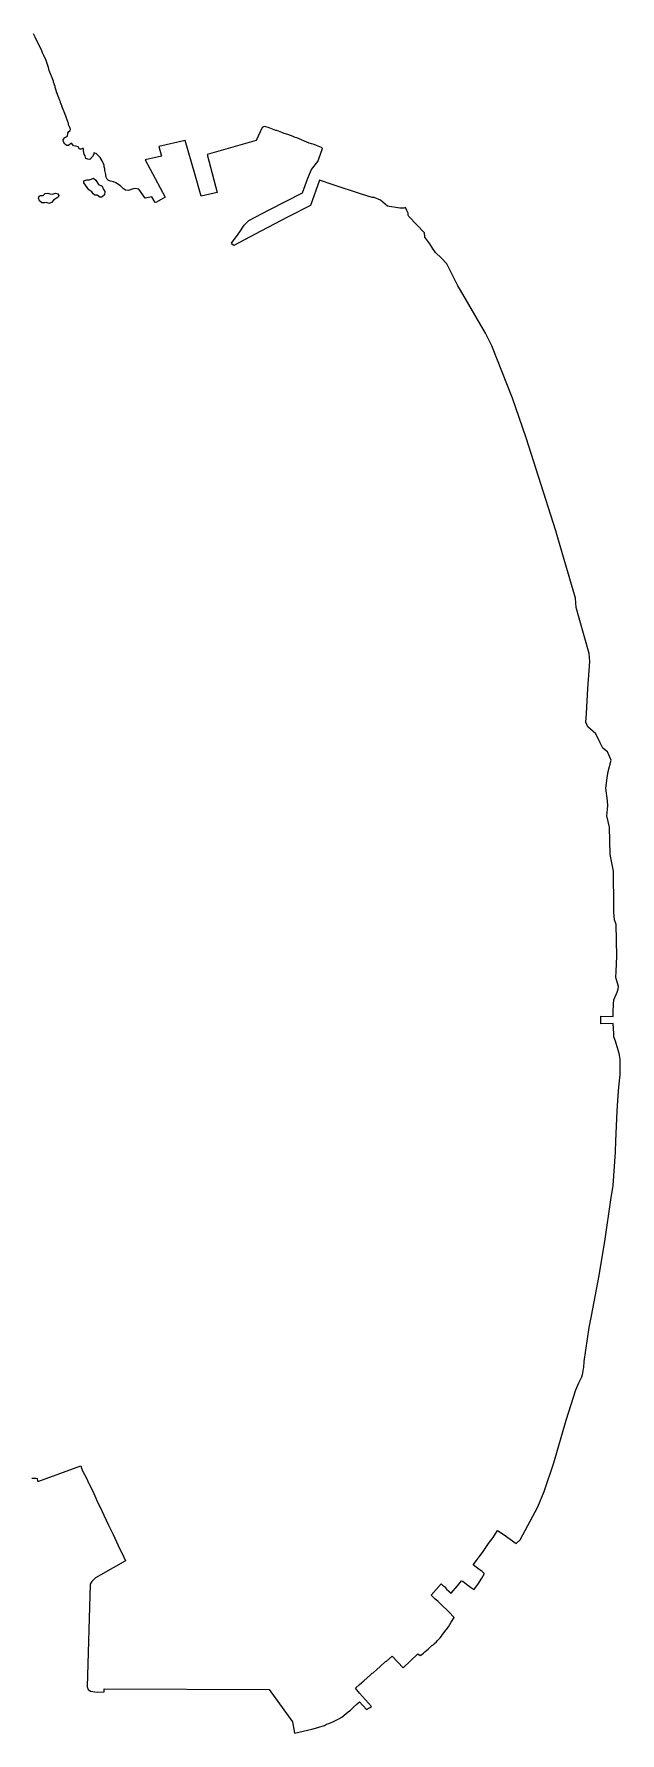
# Model space of a CAD drawing. Header units: inches. Extents: x -62624 to 51363, y -122611 to -15713.
# Drawn here: x 920 to 2577, y -112963 to -108159 of the extents above; entities that cross this region are included whole.
import ezdxf

# ---------------------------------------------------------------- set-up
doc = ezdxf.new("R2010")
doc.units = ezdxf.units.IN
doc.header["$MEASUREMENT"] = 0

msp = doc.modelspace()

# ---------------------------------------------------------------- linework, layer by layer
for points in [[(914.1, -112241.9), (925.7, -112242), (928.9, -112242.8), (930, -112250.4), (933.5, -112250.3), (1052.3, -112207.8), (1054.9, -112214.3), (1058.7, -112223.5), (1067.5, -112240.3), (1071.6, -112248.9), (1088.9, -112285.6), (1097.9, -112305.7), (1113, -112336.9), (1117.8, -112346.9), (1131.3, -112375.1), (1143.6, -112401.8), (1157.8, -112432.2), (1162.3, -112441.4), (1169.4, -112455.3), (1178.9, -112475.5), (1108.7, -112515.9), (1094.4, -112524.1), (1083.4, -112534), (1079.2, -112542), (1070.5, -112832.4), (1073.6, -112839.8), (1079.9, -112844.8), (1099.1, -112847.4), (1119, -112846.8), (1119, -112837.7), (1585.3, -112839.4), (1651.4, -112931.6), (1656.5, -112962.8), (1706.1, -112952.3), (1715.7, -112949.2), (1725.6, -112946.1), (1741.2, -112941.1), (1747.5, -112938), (1753.9, -112936.2), (1765.3, -112930.9), (1781.8, -112922.3), (1790.8, -112917.8), (1803.1, -112907.9), (1808.7, -112902.9), (1814.9, -112898), (1822.4, -112890.8), (1833.8, -112880.2), (1840.3, -112874.7), (1859.9, -112896.6), (1869, -112891.2), (1874.4, -112887.8), (1840.6, -112849.8), (1829.1, -112836.4), (1840.1, -112825.4), (1853, -112815.4), (1871.2, -112797.9), (1876.1, -112793.5), (1878.6, -112792.2), (1889.3, -112783.5), (1898.6, -112774.7), (1914.3, -112761), (1916.7, -112759.7), (1932.5, -112745.1), (1963.8, -112778.6), (2005, -112739), (2011.8, -112743.9), (2016.5, -112740.9), (2021.1, -112737.2), (2026, -112732.2), (2034.1, -112725.4), (2044.8, -112715.3), (2047.3, -112714), (2052.6, -112710), (2057.9, -112704.7), (2061, -112701.6), (2068.2, -112693.5), (2072.4, -112688.5), (2074.9, -112683.8), (2079.1, -112679.1), (2092.3, -112662.2), (2099.9, -112649), (2107.9, -112636.1), (2105.4, -112633.4), (2095.4, -112623.4), (2067.2, -112595.9), (2061.6, -112590.3), (2054.7, -112584), (2044.7, -112575.3), (2043.4, -112573.4), (2070.8, -112541.2), (2074.9, -112544.7), (2080.3, -112549), (2086.8, -112556.2), (2099.6, -112567.4), (2117.5, -112546.3), (2129.1, -112532.5), (2132.8, -112533.4), (2142.8, -112541.5), (2154.2, -112550.3), (2159.7, -112554), (2163.3, -112557.5), (2177.2, -112539.6), (2184.6, -112527.7), (2186.5, -112525.2), (2194, -112512.2), (2192.1, -112510.9), (2185.9, -112505.2), (2179, -112500.8), (2162.1, -112487.2), (2171.5, -112474.6), (2179.6, -112463.3), (2190.3, -112449.6), (2205.2, -112427.1), (2218.4, -112409.6), (2230.4, -112390.2), (2249.6, -112402.7), (2283.5, -112427.2), (2294.7, -112416.7), (2344.4, -112322.9), (2362.7, -112279.7), (2390.1, -112198.8), (2425.1, -112078.5), (2451.7, -111992.3), (2460.8, -111973.1), (2468.8, -111956.1), (2471.4, -111945.4), (2472.5, -111936.9), (2475, -111929.4), (2475.8, -111912.5), (2489.8, -111816), (2495.9, -111783.6), (2518.1, -111669.2), (2534.8, -111566.2), (2550.6, -111455.4), (2557.7, -111414.7), (2564.1, -111319.2), (2565.5, -111289.4), (2569, -111203.4), (2572, -111161.4), (2573.7, -111137), (2576.9, -111101.6), (2576.9, -111057.8), (2574.3, -111041.8), (2564, -111006.9), (2559.7, -110994.7), (2559, -110984.7), (2557.5, -110956.5), (2522.7, -110957.5), (2523.1, -110935.8), (2557.5, -110936.8), (2557.2, -110925), (2558.5, -110902.1), (2559.8, -110890.2), (2569.2, -110868.1), (2572, -110859.5), (2572.4, -110852.5), (2565.1, -110826.8), (2565.6, -110809.3), (2568.1, -110766.4), (2565.9, -110676.5), (2560.9, -110663.9), (2559.5, -110642.4), (2559.3, -110625.5), (2558.9, -110525.6), (2548.8, -110479.3), (2546.8, -110401.2), (2539.8, -110369.2), (2542.3, -110341.1), (2541.7, -110326.7), (2537, -110291.6), (2540.6, -110261.9), (2543.4, -110244.4), (2551.7, -110211.7), (2541.6, -110188.3), (2528.6, -110178.1), (2520.6, -110163), (2508.1, -110138.1), (2485.6, -110117.5), (2480.3, -110105.1), (2481.8, -110079.8), (2486.2, -110009.9), (2491.9, -109933.6), (2489.8, -109910.9), (2477.3, -109866.7), (2461.3, -109810.3), (2452.8, -109780.3), (2450.6, -109754.5), (2401.3, -109583.2), (2395.1, -109563.5), (2312, -109300.9), (2273.1, -109188.5), (2214.4, -109040.8), (2196.6, -109005.1), (2125.9, -108883.4), (2118.2, -108870.8), (2086.9, -108808.3), (2072, -108792.5), (2055, -108776.4), (2046.8, -108764.9), (2039.7, -108751.9), (2024.8, -108733.8), (2024, -108721.5), (1979.7, -108674.5), (1977.9, -108671), (1977.7, -108665.8), (1973.8, -108658.1), (1970.6, -108649.7), (1966, -108650.9), (1954.1, -108651.5), (1919.3, -108645.6), (1900, -108628.3), (1881.9, -108621.3), (1876.2, -108621.2), (1846.2, -108611.4), (1766.2, -108585.8), (1726.9, -108572.6), (1701.7, -108643.7), (1639.1, -108676.3), (1561.4, -108716.7), (1484.9, -108756.8), (1481.7, -108753.9), (1478.4, -108749.9), (1497.5, -108725.2), (1500.6, -108721.5), (1514.3, -108699.6), (1527.7, -108685.9), (1585.3, -108656.4), (1678.9, -108608.2), (1694.6, -108566.1), (1704.4, -108542.5), (1722.8, -108519.5), (1730.4, -108498.7), (1735.5, -108482.3), (1733, -108479.5), (1728.1, -108477.5), (1719.3, -108473.9), (1711.8, -108471.4), (1704.4, -108469.7), (1698, -108467.4), (1663, -108452.6), (1658.7, -108451.4), (1653, -108448.9), (1637.4, -108443.3), (1627.4, -108440.2), (1620.5, -108437), (1606.8, -108432), (1604.3, -108431.4), (1584.9, -108423.9), (1573, -108420.8), (1568.7, -108421.3), (1565.5, -108423.3), (1548.7, -108460.2), (1409.9, -108499.6), (1437.6, -108607.5), (1393, -108617.7), (1374.6, -108554), (1347.3, -108460.2), (1273.4, -108476.6), (1281, -108504.2), (1234.7, -108515.1), (1291.4, -108620.5), (1266.4, -108634.6), (1262.7, -108635.6), (1253.5, -108619.1), (1234.8, -108623.2), (1216.4, -108598), (1205.2, -108596.2), (1197.4, -108598), (1190.5, -108600.2), (1186.2, -108601.5), (1179.3, -108600.8), (1173.7, -108596.5), (1164.9, -108588.4), (1151.8, -108579.6), (1144.9, -108577.1), (1136.1, -108575.2), (1130.5, -108572.7), (1127.3, -108569.7), (1124.9, -108565.2), (1123.7, -108562.3), (1123, -108555.8), (1120.5, -108544.6), (1120.5, -108540.2), (1118.6, -108534.6), (1118.6, -108530.8), (1118, -108528.3), (1113, -108517.1), (1106.9, -108508.3), (1096, -108496.8), (1089.1, -108495), (1089, -108498.8), (1085.7, -108505.4), (1077.6, -108513.4), (1072.4, -108513.2), (1066.9, -108511.3), (1064.7, -108503.2), (1062, -108498.4), (1059.9, -108489.5), (1059.7, -108482.9), (1057.5, -108482.2), (1053.1, -108485), (1048.9, -108484.4), (1045.1, -108477.8), (1038.9, -108476.1), (1032.3, -108475.2), (1026.8, -108468.9), (1024.2, -108468.9), (1017.8, -108473.9), (1012.8, -108474.5), (1007.3, -108470.8), (1003.6, -108463.4), (1003.1, -108456.8), (1007.3, -108452), (1014.7, -108448.1), (1016.3, -108439.3), (1019.1, -108434.5), (1022.4, -108431.5), (1023.5, -108427.7), (1021.1, -108423.3), (1019.9, -108419.6), (1018.2, -108415.4), (1017.4, -108412.1), (1014.9, -108404), (1007.4, -108383.3), (1001.1, -108367.7), (999.2, -108363.3), (999.2, -108362.1), (995.5, -108352.7), (994.9, -108350.8), (993, -108347), (990.5, -108339.6), (987.4, -108332.7), (986.1, -108326.4), (984.2, -108323.3), (984.2, -108321.4), (981.7, -108315.8), (979.9, -108310.2), (979.9, -108307.7), (975.5, -108295.2), (974.9, -108292.7), (963, -108262.1), (961.5, -108253.7), (957.7, -108242.8), (956.1, -108239.2), (954.2, -108234.3), (953.8, -108231.4), (948.9, -108222.2), (947.6, -108219.3), (946.9, -108217.8), (945.9, -108215.5), (944.7, -108212.1), (943.1, -108209.4), (942, -108206.3), (923.3, -108167.5), (918.6, -108158.9)], [(1061.3, -108579.5), (1061.3, -108573.9), (1069.8, -108571), (1076.9, -108571), (1088.1, -108566.5), (1095.2, -108572.1), (1102.3, -108584.7), (1112.7, -108589.6), (1115.7, -108596.7), (1120.9, -108604.5), (1119.4, -108613.8), (1112, -108620.1), (1106.4, -108620.1), (1098.5, -108614.6), (1092.6, -108614.6), (1087.4, -108611.2), (1084, -108605.2), (1075.4, -108600), (1061.3, -108579.5)], [(933.3, -108622.8), (935, -108617.3), (938.9, -108616), (946, -108616), (951.8, -108610.2), (959.2, -108608.9), (965.3, -108611.2), (972.1, -108611.5), (981.1, -108608.9), (987.6, -108611.2), (990.2, -108615.7), (988.3, -108620.6), (976, -108627.7), (969.8, -108635.4), (962.1, -108638), (955.3, -108635.7), (949.5, -108636.7), (942.1, -108636.4), (935.9, -108630.9), (933.3, -108622.8)]]:
    msp.add_lwpolyline(points)

doc.saveas('drawing.dxf')
